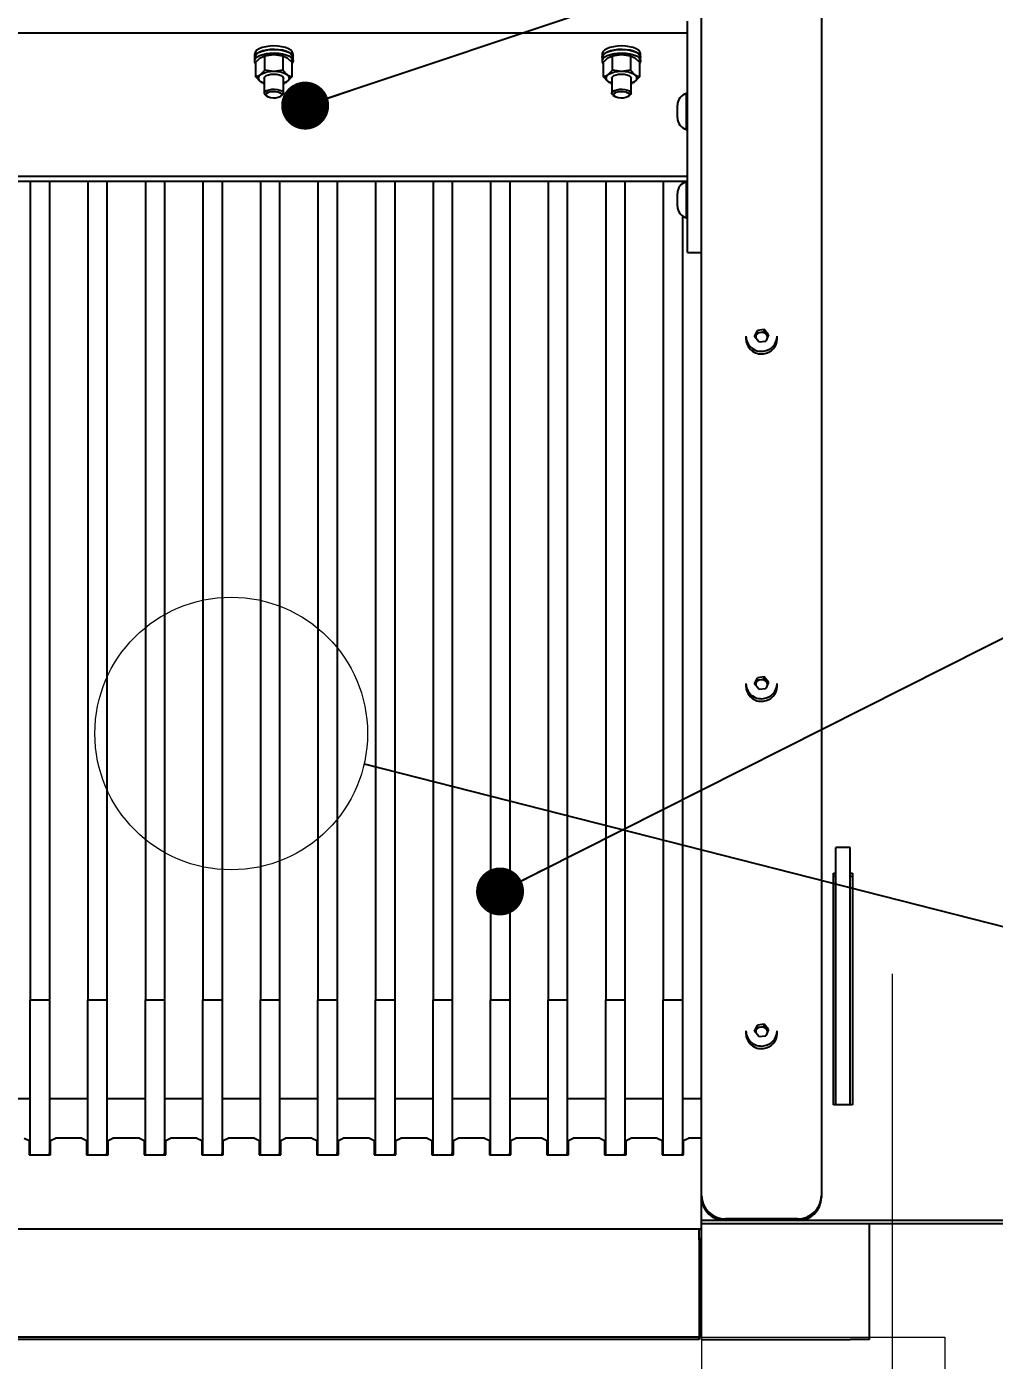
# Model space of a CAD drawing. Header units: millimetres. Extents: x 160 to 8396, y -16 to 5840.
# Drawn here: x 3860 to 4263, y 2251 to 2808 of the extents above; entities that cross this region are included whole.
import ezdxf

# ---------------------------------------------------------------- set-up
doc = ezdxf.new("R2010")
doc.units = ezdxf.units.MM
doc.header["$LTSCALE"] = 20
doc.styles.add('SLDTEXTSTYLE0', font='TXT', dxfattribs={"width": 0.605, "bigfont": 'bigfont'})
doc.styles.add('SLDTEXTSTYLE1', font='TXT', dxfattribs={"width": 0.605})
doc.dimstyles.new('SLDDIMSTYLE1', dxfattribs={"dimtxt": 70, "dimasz": 60, "dimexe": 0, "dimexo": 0.0625, "dimgap": 17.5, "dimtad": 2, "dimdec": 0, "dimrnd": 1e-09, "dimzin": 12, "dimdsep": 46, "dimtxsty": 'SLDTEXTSTYLE1', "dimsah": 1, "dimcen": 0.09, "dimadec": 0, "dimazin": 3, "dimtol": 1, "dimtfac": 1, "dimtdec": 3, "dimtofl": 0, "dimtmove": 0, "dimatfit": 3, "dimfxl": 0, "dimfrac": 2, "dimtolj": 1, "dimarcsym": 0})
doc.dimstyles.new('SLDDIMSTYLE2', dxfattribs={"dimtxt": 0.18, "dimasz": 20, "dimexe": 0, "dimexo": 0.0625, "dimgap": 0, "dimtad": 0, "dimtih": 1, "dimtoh": 1, "dimdec": 0, "dimrnd": 1e-09, "dimzin": 0, "dimdsep": 46, "dimtxsty": 'Standard', "dimblk1": 'DOT', "dimblk2": 'DOT', "dimsah": 1, "dimcen": 0.09, "dimadec": 0, "dimazin": 0, "dimtfac": 20, "dimtdec": 0, "dimtofl": 0, "dimtmove": 0, "dimatfit": 3, "dimldrblk": 'DOT', "dimfxl": 0, "dimfrac": 2, "dimtolj": 1, "dimtzin": 0, "dimarcsym": 0})
doc.dimstyles.new('SLDDIMSTYLE3', dxfattribs={"dimtxt": 0.18, "dimasz": 60, "dimexe": 0, "dimexo": 0.0625, "dimgap": 0, "dimtad": 0, "dimtih": 1, "dimtoh": 1, "dimdec": 0, "dimrnd": 1e-09, "dimzin": 0, "dimdsep": 46, "dimtxsty": 'Standard', "dimblk1": 'NONE', "dimblk2": 'NONE', "dimsah": 1, "dimcen": 0.09, "dimadec": 0, "dimazin": 0, "dimtfac": 60, "dimtdec": 0, "dimtofl": 0, "dimtmove": 0, "dimatfit": 3, "dimldrblk": 'NONE', "dimfxl": 0, "dimfrac": 2, "dimtolj": 1, "dimtzin": 0, "dimarcsym": 0})

# ---------------------------------------------------------------- blocks, each defined once
blk = doc.blocks.new('_D_5')
at = {"color": 7, "linetype": 'Continuous', "lineweight": 0}
for p, q in [((3247.7, 2260.91), (3247.7, 1792.01)), ((4242.7, 2260.91), (4242.7, 1792.01)), ((3247.7, 1812.01), (4242.7, 1812.01))]:
    blk.add_line(p, q, dxfattribs=at)
at = {"color": 7, "linetype": 'Continuous', "lineweight": 18}
for points in [[(3247.7, 1812.01), (3307.7, 1802.01), (3307.7, 1822.01)], [(4242.7, 1812.01), (4182.7, 1822.01), (4182.7, 1802.01)]]:
    blk.add_solid(points, dxfattribs=at)
at = {"color": 7, "linetype": 'Continuous', "lineweight": 18, "char_height": 70, "attachment_point": 1}
for s, insert, style in [('995', (3681.99, 1902.26), 'SLDTEXTSTYLE1'), ('Ширина', (3613.05, 1794.15), 'SLDTEXTSTYLE0'), ('канала', (3630.41, 1686.04), 'SLDTEXTSTYLE0')]:
    blk.add_mtext(s, dxfattribs=dict(at, insert=insert, style=style))
blk = doc.blocks.new('_D_6')
at = {"color": 7, "linetype": 'Continuous', "lineweight": 0}
for p, q in [((3349.2, 2319.9), (3349.2, 2104.08)), ((4141.2, 2319.9), (4141.2, 2104.08)), ((3349.2, 2124.08), (4141.2, 2124.08))]:
    blk.add_line(p, q, dxfattribs=at)
at = {"color": 7, "linetype": 'Continuous', "lineweight": 18}
for points in [[(3349.2, 2124.08), (3409.2, 2114.08), (3409.2, 2134.08)], [(4141.2, 2124.08), (4081.2, 2134.08), (4081.2, 2114.08)]]:
    blk.add_solid(points, dxfattribs=at)
at = {"color": 7, "linetype": 'Continuous', "lineweight": 18, "insert": (3682.05, 2214.31), "char_height": 70, "attachment_point": 1, "style": 'SLDTEXTSTYLE1'}
blk.add_mtext('808', dxfattribs=at)
blk = doc.blocks.new('_D_8')
at = {"color": 7, "linetype": 'Continuous', "lineweight": 0}
for p, q in [((2992.21, 3609.87), (2992.21, 1435.8)), ((4498.19, 3609.87), (4498.19, 1435.8)), ((2992.21, 1455.8), (4498.19, 1455.8))]:
    blk.add_line(p, q, dxfattribs=at)
at = {"color": 7, "linetype": 'Continuous', "lineweight": 18}
for points in [[(2992.21, 1455.8), (3052.21, 1445.8), (3052.21, 1465.8)], [(4498.19, 1455.8), (4438.19, 1465.8), (4438.19, 1445.8)]]:
    blk.add_solid(points, dxfattribs=at)
at = {"color": 7, "linetype": 'Continuous', "lineweight": 18, "char_height": 70, "attachment_point": 1, "style": 'SLDTEXTSTYLE1'}
for s, insert in [('1506', (3644.82, 1546.04)), ('*', (3842.08, 1546.04))]:
    blk.add_mtext(s, dxfattribs=dict(at, insert=insert))
blk = doc.blocks.new('_D_9')
at = {"color": 7, "linetype": 'Continuous', "lineweight": 0}
for p, q in [((4574.2, 5069.25), (4574.2, 1335.28)), ((2992.21, 3609.87), (2992.21, 1335.28)), ((4574.2, 1355.28), (2992.21, 1355.28))]:
    blk.add_line(p, q, dxfattribs=at)
at = {"color": 7, "linetype": 'Continuous', "lineweight": 18}
for points in [[(2992.21, 1355.28), (3052.21, 1345.28), (3052.21, 1365.28)], [(4574.2, 1355.28), (4514.2, 1365.28), (4514.2, 1345.28)]]:
    blk.add_solid(points, dxfattribs=at)
at = {"color": 7, "linetype": 'Continuous', "lineweight": 18, "char_height": 70, "attachment_point": 1, "style": 'SLDTEXTSTYLE1'}
for s, insert in [('1582', (3644.82, 1445.51)), ('*', (3842.08, 1445.51))]:
    blk.add_mtext(s, dxfattribs=dict(at, insert=insert))
blk = doc.blocks.new('_D_10')
at = {"color": 7, "linetype": 'Continuous', "lineweight": 0}
for p, q in [((3269.7, 2412.39), (3269.7, 1944.8)), ((4220.7, 2412.39), (4220.7, 1944.8)), ((4220.7, 1964.8), (3269.7, 1964.8))]:
    blk.add_line(p, q, dxfattribs=at)
at = {"color": 7, "linetype": 'Continuous', "lineweight": 18}
for points in [[(3269.7, 1964.8), (3329.7, 1954.8), (3329.7, 1974.8)], [(4220.7, 1964.8), (4160.7, 1974.8), (4160.7, 1954.8)]]:
    blk.add_solid(points, dxfattribs=at)
at = {"color": 7, "linetype": 'Continuous', "lineweight": 18, "char_height": 70, "attachment_point": 1, "style": 'SLDTEXTSTYLE1'}
for s, insert in [('951', (3666.74, 2055.04)), ('*', (3820.16, 2055.04))]:
    blk.add_mtext(s, dxfattribs=dict(at, insert=insert))
blk = doc.blocks.new('_Dot')
at = {"color": 0, "linetype": 'ByBlock', "lineweight": -2}
blk.add_line((-0.5, 0), (-1, 0), dxfattribs=at)
at = {"color": 0, "linetype": 'ByBlock', "const_width": 0.5}
blk.add_lwpolyline([(-0.25, 0, 1), (0.25, 0, 1)], format="xyb", close=True, dxfattribs=at)
blk = doc.blocks.new('_None')

msp = doc.modelspace()

# ---------------------------------------------------------------- linework, layer by layer
at = {"color": 7, "linetype": 'Continuous', "lineweight": 25}
for p, q in [((4141.2, 2319.9), (4141.2, 3612.31)), ((4191.2, 3612.31), (4191.2, 2319.9)), ((4135.29, 2805.53), (4135.29, 2809.82)), ((3355.29, 2804.97), (4135.29, 2804.97)), ((4135.29, 2804.97), (4135.29, 2805.53)), ((4135.29, 2804.92), (4135.29, 2804.97)), ((4135.29, 2762.67), (4135.29, 2804.92)), ((3954.79, 2796.09), (3954.79, 2794.64)), ((3954.79, 2794.64), (3954.79, 2793.19)), ((3955.29, 2792.67), (3957.16, 2794.57)), ((3957.16, 2794.57), (3959.04, 2795.41)), ((3958.96, 2795.41), (3958.58, 2795.29)), ((3959.04, 2795.41), (3962.79, 2795.94)), ((3959.04, 2789.31), (3959.04, 2795.41)), ((3962.79, 2795.94), (3966.54, 2795.41)), ((3966.54, 2795.41), (3966.54, 2789.31)), ((3966.54, 2795.41), (3968.42, 2794.57)), ((3967.01, 2795.29), (3966.62, 2795.41)), ((3968.42, 2794.57), (3970.3, 2792.67)), ((3969.7, 2793.28), (3970.79, 2793.28)), ((3970.79, 2793.23), (3969.74, 2793.23)), ((3970.79, 2794.64), (3970.79, 2796.09)), ((3970.79, 2793.23), (3970.79, 2794.68)), ((3970.79, 2793.19), (3970.79, 2794.64)), ((4099.79, 2796.09), (4099.79, 2794.64)), ((4099.79, 2794.64), (4099.79, 2793.19)), ((4100.29, 2792.67), (4102.16, 2794.57)), ((4102.16, 2794.57), (4104.04, 2795.41)), ((4103.96, 2795.41), (4103.58, 2795.29)), ((4104.04, 2795.41), (4107.79, 2795.94)), ((4104.04, 2789.31), (4104.04, 2795.41)), ((4107.79, 2795.94), (4111.54, 2795.41)), ((4111.54, 2795.41), (4111.54, 2789.31)), ((4111.54, 2795.41), (4113.42, 2794.57)), ((4112.01, 2795.29), (4111.62, 2795.41)), ((4113.42, 2794.57), (4115.3, 2792.67)), ((4114.7, 2793.28), (4115.79, 2793.28)), ((4115.79, 2793.23), (4114.74, 2793.23)), ((4115.79, 2794.64), (4115.79, 2796.09)), ((4115.79, 2793.23), (4115.79, 2794.68)), ((4115.79, 2793.19), (4115.79, 2794.64)), ((3955.29, 2786.56), (3955.29, 2792.67)), ((3955.29, 2786.56), (3957.16, 2787.41)), ((3957.16, 2787.41), (3959.04, 2789.31)), ((3962.79, 2788.78), (3959.04, 2789.31)), ((3966.54, 2789.31), (3962.79, 2788.78)), ((3966.54, 2789.31), (3968.42, 2787.41)), ((3968.42, 2787.41), (3970.3, 2786.56)), ((3970.3, 2792.67), (3970.3, 2786.56)), ((4100.29, 2786.56), (4100.29, 2792.67)), ((4100.29, 2786.56), (4102.16, 2787.41)), ((4102.16, 2787.41), (4104.04, 2789.31)), ((4107.79, 2788.78), (4104.04, 2789.31)), ((4111.54, 2789.31), (4107.79, 2788.78)), ((4111.54, 2789.31), (4113.42, 2787.41)), ((4113.42, 2787.41), (4115.3, 2786.56)), ((4115.3, 2792.67), (4115.3, 2786.56)), ((3957.16, 2784.66), (3955.29, 2786.56)), ((3958.6, 2784.01), (3957.16, 2784.66)), ((3958.58, 2783.93), (3958.79, 2783.87)), ((3958.79, 2786.03), (3958.79, 2779.75)), ((3966.79, 2779.75), (3966.79, 2786.03)), ((3966.79, 2783.87), (3967.01, 2783.93)), ((3968.42, 2784.66), (3966.98, 2784.01)), ((3970.3, 2786.56), (3968.42, 2784.66)), ((4102.16, 2784.66), (4100.29, 2786.56)), ((4103.6, 2784.01), (4102.16, 2784.66)), ((4103.58, 2783.93), (4103.79, 2783.87)), ((4103.79, 2786.03), (4103.79, 2779.75)), ((4111.79, 2779.75), (4111.79, 2786.03)), ((4111.79, 2783.87), (4112.01, 2783.93)), ((4113.42, 2784.66), (4111.98, 2784.01)), ((4115.3, 2786.56), (4113.42, 2784.66)), ((3959.25, 2778.96), (3959.86, 2778.47)), ((3965.72, 2778.47), (3966.33, 2778.96)), ((4104.25, 2778.96), (4104.86, 2778.47)), ((4110.72, 2778.47), (4111.33, 2778.96)), ((4135.11, 2779.38), (4134.86, 2779.63)), ((4134.86, 2767.36), (4134.86, 2779.63)), ((4135.11, 2779.38), (4135.11, 2767.51)), ((4135.29, 2777.23), (4135.11, 2777.23)), ((4131.11, 2769.47), (4131.11, 2774.79)), ((4134.86, 2764.63), (4134.86, 2767.36)), ((4135.11, 2767.51), (4135.11, 2764.88)), ((4135.11, 2767.03), (4135.29, 2767.03)), ((4134.86, 2764.63), (4135.11, 2764.88)), ((4135.29, 2713.68), (4135.29, 2762.67)), ((3355.29, 2745.17), (4135.29, 2745.17)), ((3355.29, 2743.05), (4135.29, 2743.05)), ((3861.2, 2743.05), (3861.2, 2401.62)), ((3869.2, 2743.05), (3869.2, 2401.62)), ((3885.2, 2743.05), (3885.2, 2401.62)), ((3893.2, 2743.05), (3893.2, 2401.62)), ((3909.2, 2743.05), (3909.2, 2401.62)), ((3917.2, 2743.05), (3917.2, 2401.62)), ((3933.2, 2743.05), (3933.2, 2401.62)), ((3941.2, 2743.05), (3941.2, 2401.62)), ((3957.2, 2743.05), (3957.2, 2401.62)), ((3965.2, 2743.05), (3965.2, 2401.62)), ((3981.2, 2743.05), (3981.2, 2401.62)), ((3989.2, 2743.05), (3989.2, 2401.62)), ((4005.2, 2743.05), (4005.2, 2401.62)), ((4013.2, 2743.05), (4013.2, 2401.62)), ((4029.2, 2743.05), (4029.2, 2401.62)), ((4037.2, 2743.05), (4037.2, 2401.62)), ((4053.2, 2743.05), (4053.2, 2401.62)), ((4061.2, 2743.05), (4061.2, 2401.62)), ((4077.2, 2743.05), (4077.2, 2401.62)), ((4085.2, 2743.05), (4085.2, 2401.62)), ((4101.2, 2743.05), (4101.2, 2401.62)), ((4109.2, 2743.05), (4109.2, 2401.62)), ((4125.2, 2743.05), (4125.2, 2401.62)), ((4133.2, 2743.05), (4133.2, 2742.05)), ((4135.11, 2742.58), (4134.86, 2742.83)), ((4134.86, 2739.88), (4134.86, 2742.83)), ((4131.11, 2732.67), (4131.11, 2737.99)), ((4134.86, 2727.83), (4134.86, 2739.88)), ((4135.11, 2742.58), (4135.11, 2739.73)), ((4135.29, 2740.43), (4135.11, 2740.43)), ((4135.11, 2739.73), (4135.11, 2728.08)), ((4133.2, 2728.61), (4133.2, 2401.62)), ((4134.86, 2727.83), (4135.11, 2728.08)), ((4135.11, 2730.23), (4135.29, 2730.23)), ((4135.29, 2713.34), (4135.29, 2713.68)), ((4135.29, 2713.34), (4141.2, 2713.34)), ((4159.7, 2678.38), (4159.7, 2677.29)), ((4163.34, 2678.24), (4164.46, 2680.81)), ((4165.08, 2676.02), (4163.34, 2678.24)), ((4163.61, 2677.89), (4163.9, 2678.54)), ((4163.9, 2678.54), (4164.46, 2679.83)), ((4167.33, 2681.15), (4164.46, 2680.81)), ((4164.46, 2679.83), (4164.46, 2680.81)), ((4165.89, 2680), (4164.46, 2679.83)), ((4165.08, 2676.02), (4167.94, 2676.36)), ((4167.33, 2680.17), (4165.89, 2680)), ((4169.07, 2678.93), (4167.33, 2681.15)), ((4167.33, 2680.17), (4167.33, 2681.15)), ((4168.2, 2679.06), (4167.33, 2680.17)), ((4169.07, 2678.93), (4167.94, 2676.36)), ((4168.79, 2678.3), (4168.2, 2679.06)), ((4172.7, 2677.29), (4172.7, 2678.38)), ((4159.7, 2533.49), (4159.7, 2532.4)), ((4163.34, 2533.35), (4164.46, 2535.92)), ((4165.08, 2531.13), (4163.34, 2533.35)), ((4163.61, 2533), (4163.9, 2533.65)), ((4163.9, 2533.65), (4164.46, 2534.94)), ((4167.33, 2536.27), (4164.46, 2535.92)), ((4164.46, 2534.94), (4164.46, 2535.92)), ((4165.89, 2535.11), (4164.46, 2534.94)), ((4165.08, 2531.13), (4167.94, 2531.47)), ((4167.33, 2535.28), (4165.89, 2535.11)), ((4169.07, 2534.04), (4167.33, 2536.27)), ((4167.33, 2535.28), (4167.33, 2536.27)), ((4168.2, 2534.17), (4167.33, 2535.28)), ((4169.07, 2534.04), (4167.94, 2531.47)), ((4168.79, 2533.41), (4168.2, 2534.17)), ((4172.7, 2532.4), (4172.7, 2533.49)), ((4203.2, 2465.11), (4197.2, 2465.11)), ((4197.2, 2366.82), (4197.2, 2465.11)), ((4203.2, 2366.82), (4203.2, 2465.11)), ((4196.2, 2454.35), (4197.2, 2454.35)), ((4196.2, 2357.76), (4196.2, 2454.35)), ((4203.2, 2454.35), (4204.2, 2454.35)), ((4204.2, 2454.35), (4204.2, 2357.76)), ((4197.2, 2453.06), (4196.2, 2453.06)), ((4204.2, 2453.06), (4203.2, 2453.06)), ((3861.2, 2401.62), (3869.2, 2401.62)), ((3861.2, 2353.67), (3861.2, 2401.62)), ((3869.2, 2401.62), (3869.2, 2353.67)), ((3885.2, 2401.62), (3893.2, 2401.62)), ((3885.2, 2353.67), (3885.2, 2401.62)), ((3893.2, 2401.62), (3893.2, 2353.67)), ((3909.2, 2401.62), (3917.2, 2401.62)), ((3909.2, 2353.67), (3909.2, 2401.62)), ((3917.2, 2401.62), (3917.2, 2353.67)), ((3933.2, 2401.62), (3941.2, 2401.62)), ((3933.2, 2353.67), (3933.2, 2401.62)), ((3941.2, 2401.62), (3941.2, 2353.67)), ((3957.2, 2401.62), (3965.2, 2401.62)), ((3957.2, 2353.67), (3957.2, 2401.62)), ((3965.2, 2401.62), (3965.2, 2353.67)), ((3981.2, 2401.62), (3989.2, 2401.62)), ((3981.2, 2353.67), (3981.2, 2401.62)), ((3989.2, 2401.62), (3989.2, 2353.67)), ((4005.2, 2401.62), (4013.2, 2401.62)), ((4005.2, 2353.67), (4005.2, 2401.62)), ((4013.2, 2401.62), (4013.2, 2353.67)), ((4029.2, 2401.62), (4037.2, 2401.62)), ((4029.2, 2353.67), (4029.2, 2401.62)), ((4037.2, 2401.62), (4037.2, 2353.67)), ((4053.2, 2401.62), (4061.2, 2401.62)), ((4053.2, 2353.67), (4053.2, 2401.62)), ((4061.2, 2401.62), (4061.2, 2353.67)), ((4077.2, 2401.62), (4085.2, 2401.62)), ((4077.2, 2353.67), (4077.2, 2401.62)), ((4085.2, 2401.62), (4085.2, 2353.67)), ((4101.2, 2401.62), (4109.2, 2401.62)), ((4101.2, 2353.67), (4101.2, 2401.62)), ((4109.2, 2401.62), (4109.2, 2353.67)), ((4125.2, 2401.62), (4133.2, 2401.62)), ((4125.2, 2353.67), (4125.2, 2401.62)), ((4133.2, 2401.62), (4133.2, 2353.67)), ((4159.7, 2388.6), (4159.7, 2387.51)), ((4163.34, 2388.46), (4164.46, 2391.03)), ((4165.08, 2386.24), (4163.34, 2388.46)), ((4163.61, 2388.11), (4163.9, 2388.76)), ((4163.9, 2388.76), (4164.46, 2390.05)), ((4167.33, 2391.38), (4164.46, 2391.03)), ((4164.46, 2390.05), (4164.46, 2391.03)), ((4165.89, 2390.22), (4164.46, 2390.05)), ((4167.33, 2390.39), (4165.89, 2390.22)), ((4169.07, 2389.15), (4167.33, 2391.38)), ((4167.33, 2390.39), (4167.33, 2391.38)), ((4168.2, 2389.28), (4167.33, 2390.39)), ((4169.07, 2389.15), (4167.94, 2386.58)), ((4168.79, 2388.52), (4168.2, 2389.28)), ((4172.7, 2387.51), (4172.7, 2388.6)), ((4165.08, 2386.24), (4167.94, 2386.58)), ((4197.2, 2357.76), (4197.2, 2366.82)), ((4203.2, 2357.76), (4203.2, 2366.82)), ((3861.2, 2360.33), (3845.2, 2360.33)), ((3885.2, 2360.33), (3869.2, 2360.33)), ((3909.2, 2360.33), (3893.2, 2360.33)), ((3933.2, 2360.33), (3917.2, 2360.33)), ((3957.2, 2360.33), (3941.2, 2360.33)), ((3981.2, 2360.33), (3965.2, 2360.33)), ((4005.2, 2360.33), (3989.2, 2360.33)), ((4029.2, 2360.33), (4013.2, 2360.33)), ((4053.2, 2360.33), (4037.2, 2360.33)), ((4077.2, 2360.33), (4061.2, 2360.33)), ((4101.2, 2360.33), (4085.2, 2360.33)), ((4125.2, 2360.33), (4109.2, 2360.33)), ((4141.2, 2360.33), (4133.2, 2360.33)), ((3861.2, 2337.73), (3861.2, 2353.67)), ((3869.2, 2353.67), (3869.2, 2337.73)), ((3885.2, 2337.73), (3885.2, 2353.67)), ((3893.2, 2353.67), (3893.2, 2337.73)), ((3909.2, 2337.73), (3909.2, 2353.67)), ((3917.2, 2353.67), (3917.2, 2337.73)), ((3933.2, 2337.73), (3933.2, 2353.67)), ((3941.2, 2353.67), (3941.2, 2337.73)), ((3957.2, 2337.73), (3957.2, 2353.67)), ((3965.2, 2353.67), (3965.2, 2337.73)), ((3981.2, 2337.73), (3981.2, 2353.67)), ((3989.2, 2353.67), (3989.2, 2337.73)), ((4005.2, 2337.73), (4005.2, 2353.67)), ((4013.2, 2353.67), (4013.2, 2337.73)), ((4029.2, 2337.73), (4029.2, 2353.67)), ((4037.2, 2353.67), (4037.2, 2337.73)), ((4053.2, 2337.73), (4053.2, 2353.67)), ((4061.2, 2353.67), (4061.2, 2337.73)), ((4077.2, 2337.73), (4077.2, 2353.67)), ((4085.2, 2353.67), (4085.2, 2337.73)), ((4101.2, 2337.73), (4101.2, 2353.67)), ((4109.2, 2353.67), (4109.2, 2337.73)), ((4125.2, 2337.73), (4125.2, 2353.67)), ((4133.2, 2353.67), (4133.2, 2337.73)), ((4204.2, 2357.76), (4196.2, 2357.76)), ((3858.7, 2343.91), (3860.7, 2342.91)), ((3860.7, 2342.91), (3860.7, 2336.91)), ((3869.7, 2342.91), (3871.7, 2343.91)), ((3869.7, 2336.91), (3869.7, 2342.91)), ((3882.7, 2343.91), (3871.7, 2343.91)), ((3882.7, 2343.91), (3884.7, 2342.91)), ((3884.7, 2342.91), (3884.7, 2336.91)), ((3893.7, 2342.91), (3895.7, 2343.91)), ((3893.7, 2336.91), (3893.7, 2342.91)), ((3906.7, 2343.91), (3895.7, 2343.91)), ((3906.7, 2343.91), (3908.7, 2342.91)), ((3908.7, 2342.91), (3908.7, 2336.91)), ((3917.7, 2342.91), (3919.7, 2343.91)), ((3917.7, 2336.91), (3917.7, 2342.91)), ((3930.7, 2343.91), (3919.7, 2343.91)), ((3930.7, 2343.91), (3932.7, 2342.91)), ((3932.7, 2342.91), (3932.7, 2336.91)), ((3941.7, 2342.91), (3943.7, 2343.91)), ((3941.7, 2336.91), (3941.7, 2342.91)), ((3954.7, 2343.91), (3943.7, 2343.91)), ((3954.7, 2343.91), (3956.7, 2342.91)), ((3956.7, 2342.91), (3956.7, 2336.91)), ((3965.7, 2342.91), (3967.7, 2343.91)), ((3965.7, 2336.91), (3965.7, 2342.91)), ((3978.7, 2343.91), (3967.7, 2343.91)), ((3978.7, 2343.91), (3980.7, 2342.91)), ((3980.7, 2342.91), (3980.7, 2336.91)), ((3989.7, 2342.91), (3991.7, 2343.91)), ((3989.7, 2336.91), (3989.7, 2342.91)), ((4002.7, 2343.91), (3991.7, 2343.91)), ((4002.7, 2343.91), (4004.7, 2342.91)), ((4004.7, 2342.91), (4004.7, 2336.91)), ((4013.7, 2342.91), (4015.7, 2343.91)), ((4013.7, 2336.91), (4013.7, 2342.91)), ((4026.7, 2343.91), (4015.7, 2343.91)), ((4026.7, 2343.91), (4028.7, 2342.91)), ((4028.7, 2342.91), (4028.7, 2336.91)), ((4037.7, 2342.91), (4039.7, 2343.91)), ((4037.7, 2336.91), (4037.7, 2342.91)), ((4050.7, 2343.91), (4039.7, 2343.91)), ((4050.7, 2343.91), (4052.7, 2342.91)), ((4052.7, 2342.91), (4052.7, 2336.91)), ((4061.7, 2342.91), (4063.7, 2343.91)), ((4061.7, 2336.91), (4061.7, 2342.91)), ((4074.7, 2343.91), (4063.7, 2343.91)), ((4074.7, 2343.91), (4076.7, 2342.91)), ((4076.7, 2342.91), (4076.7, 2336.91)), ((4085.7, 2342.91), (4087.7, 2343.91)), ((4085.7, 2336.91), (4085.7, 2342.91)), ((4098.7, 2343.91), (4087.7, 2343.91)), ((4098.7, 2343.91), (4100.7, 2342.91)), ((4100.7, 2342.91), (4100.7, 2336.91)), ((4109.7, 2342.91), (4111.7, 2343.91)), ((4109.7, 2336.91), (4109.7, 2342.91)), ((4122.7, 2343.91), (4111.7, 2343.91)), ((4122.7, 2343.91), (4124.7, 2342.91)), ((4124.7, 2342.91), (4124.7, 2336.91)), ((4133.7, 2342.91), (4135.7, 2343.91)), ((4133.7, 2336.91), (4133.7, 2342.91)), ((4141.2, 2343.91), (4135.7, 2343.91)), ((3860.7, 2336.91), (3869.7, 2336.91)), ((3861.2, 2336.91), (3861.2, 2337.73)), ((3869.2, 2336.91), (3869.2, 2337.73)), ((3884.7, 2336.91), (3893.7, 2336.91)), ((3885.2, 2336.91), (3885.2, 2337.73)), ((3893.2, 2336.91), (3893.2, 2337.73)), ((3908.7, 2336.91), (3917.7, 2336.91)), ((3909.2, 2336.91), (3909.2, 2337.73)), ((3917.2, 2336.91), (3917.2, 2337.73)), ((3932.7, 2336.91), (3941.7, 2336.91)), ((3933.2, 2336.91), (3933.2, 2337.73)), ((3941.2, 2336.91), (3941.2, 2337.73)), ((3956.7, 2336.91), (3965.7, 2336.91)), ((3957.2, 2336.91), (3957.2, 2337.73)), ((3965.2, 2336.91), (3965.2, 2337.73)), ((3980.7, 2336.91), (3989.7, 2336.91)), ((3981.2, 2336.91), (3981.2, 2337.73)), ((3989.2, 2336.91), (3989.2, 2337.73)), ((4004.7, 2336.91), (4013.7, 2336.91)), ((4005.2, 2336.91), (4005.2, 2337.73)), ((4013.2, 2336.91), (4013.2, 2337.73)), ((4028.7, 2336.91), (4037.7, 2336.91)), ((4029.2, 2336.91), (4029.2, 2337.73)), ((4037.2, 2336.91), (4037.2, 2337.73)), ((4052.7, 2336.91), (4061.7, 2336.91)), ((4053.2, 2336.91), (4053.2, 2337.73)), ((4061.2, 2336.91), (4061.2, 2337.73)), ((4076.7, 2336.91), (4085.7, 2336.91)), ((4077.2, 2336.91), (4077.2, 2337.73)), ((4085.2, 2336.91), (4085.2, 2337.73)), ((4100.7, 2336.91), (4109.7, 2336.91)), ((4101.2, 2336.91), (4101.2, 2337.73)), ((4109.2, 2336.91), (4109.2, 2337.73)), ((4124.7, 2336.91), (4133.7, 2336.91)), ((4125.2, 2336.91), (4125.2, 2337.73)), ((4133.2, 2336.91), (4133.2, 2337.73)), ((4141.2, 2319.12), (4141.2, 2319.9)), ((4191.2, 2319.9), (4191.2, 2319.12)), ((4141.2, 2309.46), (4141.2, 2319.12)), ((4141.2, 2308.17), (4141.2, 2309.46)), ((4391.2, 2309.46), (4141.2, 2309.46)), ((4181.2, 2310.24), (4151.2, 2310.24)), ((4181.2, 2309.46), (4151.2, 2309.46)), ((4140.2, 2305.91), (3350.2, 2305.91)), ((4140.2, 2301.46), (4140.2, 2305.91)), ((4141.2, 2305.91), (4140.2, 2305.91)), ((4391.2, 2308.17), (4141.2, 2308.17)), ((4141.2, 2259.87), (4141.2, 2308.17)), ((4211.2, 2259.87), (4211.2, 2308.17)), ((4141.2, 2301.91), (4140.2, 2301.91)), ((4140.2, 2301.46), (4140.2, 2260.91)), ((4141.2, 2300.82), (4140.2, 2300.82)), ((4140.2, 2260.91), (3350.2, 2260.91)), ((4140.2, 2259.87), (3350.2, 2259.87)), ((4140.2, 2259.87), (4140.2, 2260.91)), ((4141.2, 2259.87), (4203.2, 2259.87)), ((4211.2, 2259.87), (4203.2, 2259.87))]:
    msp.add_line(p, q, dxfattribs=at)
at = {"color": 7, "linetype": 'Continuous', "lineweight": 18}
msp.add_line((3247.7, 2260.91), (4242.7, 2260.91), dxfattribs=at)
at = {"color": 7, "linetype": 'Continuous', "lineweight": 25, "flags": 128}
for points in [[(3962.79, 2799.47), (3961.07, 2799.39), (3959.43, 2799.16), (3957.95, 2798.78), (3956.69, 2798.28), (3955.72, 2797.68), (3955.08, 2797), (3954.8, 2796.28), (3954.79, 2796.09)], [(3970.79, 2796.09), (3970.78, 2796.28), (3970.5, 2797), (3969.86, 2797.68), (3968.89, 2798.28), (3967.63, 2798.78), (3966.15, 2799.16), (3964.51, 2799.39), (3962.79, 2799.47)], [(4107.79, 2799.47), (4106.07, 2799.39), (4104.43, 2799.16), (4102.95, 2798.78), (4101.69, 2798.28), (4100.72, 2797.68), (4100.08, 2797), (4099.8, 2796.28), (4099.79, 2796.09)], [(4115.79, 2796.09), (4115.78, 2796.28), (4115.5, 2797), (4114.86, 2797.68), (4113.89, 2798.28), (4112.63, 2798.78), (4111.15, 2799.16), (4109.51, 2799.39), (4107.79, 2799.47)], [(3970.79, 2794.73), (3970.56, 2795.45), (3969.97, 2796.13), (3969.05, 2796.75), (3967.83, 2797.27), (3966.38, 2797.66), (3964.76, 2797.92), (3963.05, 2798.02), (3961.33, 2797.97), (3959.68, 2797.76), (3958.17, 2797.4), (3956.88, 2796.92), (3955.86, 2796.33), (3955.16, 2795.66), (3954.82, 2794.95), (3954.79, 2794.64)], [(3954.79, 2794.64), (3954.8, 2794.83), (3955.08, 2795.55), (3955.72, 2796.23), (3956.69, 2796.83), (3957.95, 2797.33), (3959.43, 2797.71), (3961.07, 2797.94), (3962.79, 2798.02)], [(3955.29, 2792.02), (3955.26, 2792.06), (3954.86, 2792.77), (3954.82, 2793.5), (3955.16, 2794.21), (3955.86, 2794.88), (3956.88, 2795.47), (3958.17, 2795.95), (3959.68, 2796.31), (3961.33, 2796.52), (3963.05, 2796.57), (3964.76, 2796.47), (3966.38, 2796.21), (3967.83, 2795.82), (3969.05, 2795.3), (3969.97, 2794.68), (3970.56, 2794), (3970.79, 2793.28), (3970.79, 2793.28)], [(3962.79, 2798.02), (3964.51, 2797.94), (3966.15, 2797.71), (3967.63, 2797.33), (3968.89, 2796.83), (3969.86, 2796.23), (3970.5, 2795.55), (3970.78, 2794.83), (3970.79, 2794.64)], [(3970.79, 2793.23), (3970.63, 2792.51), (3970.3, 2792.02)], [(4115.79, 2794.73), (4115.56, 2795.45), (4114.97, 2796.13), (4114.05, 2796.75), (4112.83, 2797.27), (4111.38, 2797.66), (4109.76, 2797.92), (4108.05, 2798.02), (4106.33, 2797.97), (4104.68, 2797.76), (4103.17, 2797.4), (4101.88, 2796.92), (4100.86, 2796.33), (4100.16, 2795.66), (4099.82, 2794.95), (4099.79, 2794.64)], [(4099.79, 2794.64), (4099.8, 2794.83), (4100.08, 2795.55), (4100.72, 2796.23), (4101.69, 2796.83), (4102.95, 2797.33), (4104.43, 2797.71), (4106.07, 2797.94), (4107.79, 2798.02)], [(4100.29, 2792.02), (4100.26, 2792.06), (4099.86, 2792.77), (4099.82, 2793.5), (4100.16, 2794.21), (4100.86, 2794.88), (4101.88, 2795.47), (4103.17, 2795.95), (4104.68, 2796.31), (4106.33, 2796.52), (4108.05, 2796.57), (4109.76, 2796.47), (4111.38, 2796.21), (4112.83, 2795.82), (4114.05, 2795.3), (4114.97, 2794.68), (4115.56, 2794), (4115.79, 2793.28), (4115.79, 2793.28)], [(4107.79, 2798.02), (4109.51, 2797.94), (4111.15, 2797.71), (4112.63, 2797.33), (4113.89, 2796.83), (4114.86, 2796.23), (4115.5, 2795.55), (4115.78, 2794.83), (4115.79, 2794.64)], [(4115.79, 2793.23), (4115.63, 2792.51), (4115.3, 2792.02)], [(3958.79, 2786.03), (3958.8, 2786.16), (3959.07, 2786.65), (3959.66, 2787.09), (3960.54, 2787.43), (3961.61, 2787.65), (3962.79, 2787.72)], [(3962.79, 2787.72), (3963.97, 2787.65), (3965.05, 2787.43), (3965.92, 2787.09), (3966.52, 2786.65), (3966.78, 2786.16), (3966.79, 2786.03)], [(4103.79, 2786.03), (4103.8, 2786.16), (4104.07, 2786.65), (4104.66, 2787.09), (4105.54, 2787.43), (4106.61, 2787.65), (4107.79, 2787.72)], [(4107.79, 2787.72), (4108.97, 2787.65), (4110.05, 2787.43), (4110.92, 2787.09), (4111.52, 2786.65), (4111.78, 2786.16), (4111.79, 2786.03)], [(3958.84, 2779.5), (3958.84, 2780), (3959.19, 2780.48), (3959.86, 2780.9), (3960.8, 2781.21), (3961.91, 2781.4), (3963.1, 2781.43), (3964.26, 2781.32), (3965.29, 2781.07), (3966.1, 2780.7), (3966.62, 2780.24), (3966.79, 2779.74), (3966.61, 2779.25), (3966.33, 2778.96)], [(3959.25, 2778.96), (3959.18, 2779.02), (3958.84, 2779.5)], [(3959.52, 2778.92), (3959.54, 2779.38), (3959.91, 2779.81), (3960.59, 2780.17), (3961.52, 2780.41), (3962.58, 2780.52), (3963.66, 2780.47), (3964.65, 2780.28), (3965.44, 2779.96), (3965.94, 2779.55), (3966.1, 2779.1), (3965.9, 2778.64), (3965.37, 2778.24), (3964.55, 2777.94), (3963.55, 2777.76), (3962.46, 2777.73), (3961.41, 2777.85), (3960.51, 2778.11), (3959.85, 2778.48), (3959.52, 2778.92)], [(4103.84, 2779.5), (4103.84, 2780), (4104.19, 2780.48), (4104.86, 2780.9), (4105.8, 2781.21), (4106.91, 2781.4), (4108.1, 2781.43), (4109.26, 2781.32), (4110.29, 2781.07), (4111.1, 2780.7), (4111.62, 2780.24), (4111.79, 2779.74), (4111.61, 2779.25), (4111.33, 2778.96)], [(4104.25, 2778.96), (4104.18, 2779.02), (4103.84, 2779.5)], [(4104.52, 2778.92), (4104.54, 2779.38), (4104.91, 2779.81), (4105.59, 2780.17), (4106.52, 2780.41), (4107.58, 2780.52), (4108.66, 2780.47), (4109.65, 2780.28), (4110.44, 2779.96), (4110.94, 2779.55), (4111.1, 2779.1), (4110.9, 2778.64), (4110.37, 2778.24), (4109.55, 2777.94), (4108.55, 2777.76), (4107.46, 2777.73), (4106.41, 2777.85), (4105.51, 2778.11), (4104.85, 2778.48), (4104.52, 2778.92)]]:
    msp.add_lwpolyline(points, dxfattribs=at)
at = {"color": 7, "linetype": 'Continuous', "lineweight": 18}
msp.add_circle((3945.01, 2512.66), 56.86, dxfattribs=at)
at = {"color": 7, "linetype": 'Continuous', "lineweight": 25}
for centre, radius, start, end in [((3962.65, 2782.82), 13.12, 89.3709, 106.3269), ((3962.91, 2782.66), 13.28, 73.7739, 90.5283), ((4107.65, 2782.82), 13.12, 89.3709, 106.3269), ((4107.91, 2782.66), 13.28, 73.7739, 90.5283), ((3957.87, 2786.03), 1.55, 117.2827, 242.7173), ((3962.29, 2778.62), 10.17, 87.161, 120.2633), ((3963.3, 2778.62), 10.17, 59.7367, 92.839), ((3967.71, 2786.03), 1.55, 297.2827, 62.7173), ((4102.87, 2786.03), 1.55, 117.2827, 242.7173), ((4107.29, 2778.62), 10.17, 87.161, 120.2633), ((4108.3, 2778.62), 10.17, 59.7367, 92.839), ((4112.71, 2786.03), 1.55, 297.2827, 62.7173), ((3960.54, 2789.54), 5.94, 235.3119, 252.8492), ((3965.04, 2789.54), 5.94, 287.1508, 304.6881), ((4105.54, 2789.54), 5.94, 235.3119, 252.8492), ((4110.04, 2789.54), 5.94, 287.1508, 304.6881), ((4136.11, 2774.79), 5, 104.4775, 180), ((4136.11, 2769.47), 5, 180, 255.5225), ((4136.11, 2737.99), 5, 104.4775, 180), ((4136.11, 2732.67), 5, 180, 255.5225), ((4166.11, 2678.5), 6.41, 181.0564, 278.0151), ((4166.11, 2677.41), 6.41, 181.0564, 278.0151), ((4166.05, 2677.6), 2.35, 156.3505, 175.913), ((4166.17, 2677.52), 2.49, 96.4307, 155.8772), ((4166.21, 2677.48), 2.54, 38.4859, 97.1307), ((4166.34, 2678.48), 6.36, 276.014, 359.1161), ((4166.38, 2677.36), 6.33, 275.7341, 359.3959), ((4166.33, 2677.59), 2.37, 10.2087, 38.1649), ((4166.11, 2533.61), 6.41, 181.0564, 278.0151), ((4166.11, 2532.52), 6.41, 181.0564, 278.0151), ((4166.05, 2532.71), 2.35, 156.3505, 175.913), ((4166.17, 2532.64), 2.49, 96.4307, 155.8772), ((4166.21, 2532.59), 2.54, 38.4859, 97.1307), ((4166.34, 2533.59), 6.36, 276.014, 359.1161), ((4166.38, 2532.47), 6.33, 275.7341, 359.3959), ((4166.33, 2532.7), 2.37, 10.2087, 38.1649), ((4166.11, 2388.72), 6.41, 181.0564, 278.0151), ((4166.11, 2387.63), 6.41, 181.0564, 278.0151), ((4166.05, 2387.82), 2.35, 156.3505, 175.913), ((4166.17, 2387.75), 2.49, 96.4307, 155.8772), ((4166.21, 2387.7), 2.54, 38.4859, 97.1307), ((4166.34, 2388.7), 6.36, 276.014, 359.1161), ((4166.38, 2387.58), 6.33, 275.7341, 359.3959), ((4166.33, 2387.82), 2.37, 10.2087, 38.1649), ((4151.04, 2320.07), 9.83, 181.0102, 270.9758), ((4181.37, 2320.07), 9.83, 269.0242, 358.9898), ((4151.04, 2319.3), 9.83, 181.0102, 270.9758), ((4181.37, 2319.3), 9.83, 269.0242, 358.9898)]:
    msp.add_arc(centre, radius, start, end, dxfattribs=at)

# ---------------------------------------------------------------- dimensions: what is measured, and where the dimension line sits
at = {"color": 7, "linetype": 'Continuous', "lineweight": 18}
for base, p1, p2, text, picture, middle in [((2992.21, 1355.28), (4574.2, 5069.25), (2992.21, 3609.87), '<>*', '_D_9', (3758.81, 1355.28)), ((4498.19, 1455.8), (2992.21, 3609.87), (4498.19, 3609.87), '<>*', '_D_8', (3758.81, 1455.8)), ((3269.7, 1964.8), (4220.7, 2412.39), (3269.7, 2412.39), '<>*', '_D_10', (3758.81, 1964.8)), ((4242.7, 1595.8), (3247.7, 2260.91), (4242.7, 2260.91), '<>\\XШирина\\Xканала', '_D_5', (3758.74, 1595.8))]:
    dim = msp.add_linear_dim(base=base, p1=p1, p2=p2, text=text, dimstyle='SLDDIMSTYLE1', dxfattribs=at)
    dim.commit()
    dim.dimension.update_dxf_attribs({"geometry": picture, "text_midpoint": middle, "dimtype": 160})
dim = msp.add_linear_dim(base=(4141.2, 2124.08), p1=(3349.2, 2319.9), p2=(4141.2, 2319.9), dimstyle='SLDDIMSTYLE1', dxfattribs=at)
dim.commit()
dim.dimension.update_dxf_attribs({"geometry": '_D_6', "text_midpoint": (3758.81, 2124.08), "dimtype": 160})

# ---------------------------------------------------------------- leaders
at = {"color": 7, "linetype": 'Continuous', "lineweight": 0}
for points in [[(3975.86, 2774.59), (4972.02, 3107.87), (5044.94, 3107.87)], [(4057.14, 2446.78), (4972.02, 2907.87), (5044.94, 2907.87)]]:
    msp.add_leader(points, dimstyle='SLDDIMSTYLE2', dxfattribs=at)
at = {"color": 7, "linetype": 'Continuous', "lineweight": 18, "has_arrowhead": 0}
msp.add_leader([(4000.46, 2500.07), (4937.5, 2261.13), (5052.58, 2261.13)], dimstyle='SLDDIMSTYLE3', dxfattribs=at)

doc.saveas('drawing.dxf')
